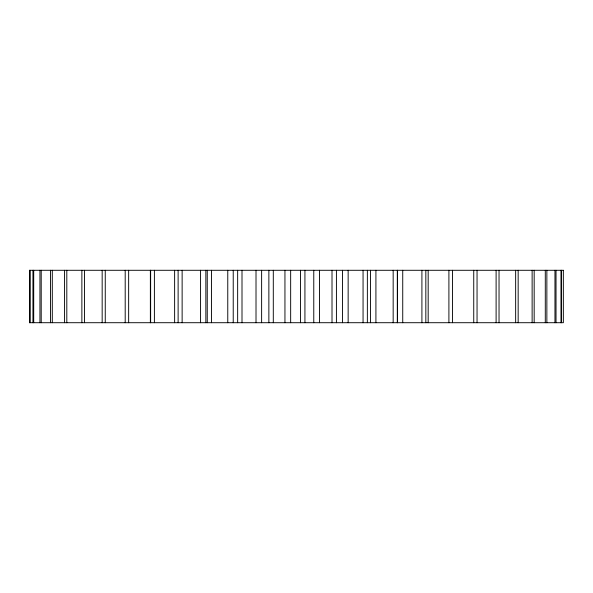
<?xml version="1.0" encoding="UTF-8"?>
<svg xmlns="http://www.w3.org/2000/svg" width="593" height="593" viewBox="0 0 593 593"><rect width="100%" height="100%" fill="white"/><g stroke="black" fill="none" stroke-linecap="round" stroke-linejoin="round"><path stroke-width="0.89" d="M561.549 270.289L561.549 322.711M560.993 270.289L560.993 322.711M556.026 270.289L556.026 322.711M554.959 270.289L554.959 322.711M546.865 270.289L546.865 322.711M545.293 270.289L545.293 322.711M534.174 270.289L534.174 322.711M532.129 270.289L532.129 322.711M518.163 270.289L518.163 322.711M515.651 270.289L515.651 322.711M499.032 270.289L499.032 322.711M496.104 270.289L496.104 322.711M477.046 270.289L477.046 322.711M473.74 270.289L473.74 322.711M452.533 270.289L452.533 322.711M448.901 270.289L448.901 322.711M428.176 270.289L428.176 322.711M425.833 270.289L425.833 322.711M421.912 270.289L421.912 322.711M402.736 270.289L402.736 322.711M397.555 270.289L397.555 322.711M397.303 270.289L397.303 322.711M393.166 270.289L393.166 322.711M375.918 270.289L375.918 322.711M370.492 270.289L370.492 322.711M367.363 270.289L367.363 322.711M363.057 270.289L363.057 322.711M348.15 270.289L348.15 322.711M342.517 270.289L342.517 322.711M336.424 270.289L336.424 322.711M332.013 270.289L332.013 322.711M319.508 270.289L319.508 322.711M313.771 270.289L313.771 322.711M304.928 270.289L304.928 322.711M300.466 270.289L300.466 322.711M290.659 270.289L290.659 322.711M284.944 270.289L284.944 322.711M273.299 270.289L273.299 322.711M268.866 270.289L268.866 322.711M261.624 270.289L261.624 322.711M256.013 270.289L256.013 322.711M242.003 270.289L242.003 322.711M237.652 270.289L237.652 322.711M233.227 270.289L233.227 322.711M227.764 270.289L227.764 322.711M211.471 270.289L211.471 322.711M207.261 270.289L207.261 322.711M205.853 270.289L205.853 322.711M200.567 270.289L200.567 322.711M182.133 270.289L182.133 322.711M178.122 270.289L178.122 322.711M174.624 270.289L174.624 322.711M154.395 270.289L154.395 322.711M150.637 270.289L150.637 322.711M150.37 270.289L150.37 322.711M128.651 270.289L128.651 322.711M125.197 270.289L125.197 322.711M105.257 270.289L105.257 322.711M102.166 270.289L102.166 322.711M84.547 270.289L84.547 322.711M81.871 270.289L81.871 322.711M66.809 270.289L66.809 322.711M64.57 270.289L64.57 322.711M52.303 270.289L52.303 322.711M50.531 270.289L50.531 322.711M41.213 270.289L41.213 322.711M39.939 270.289L39.939 322.711M33.712 270.289L33.712 322.711M32.949 270.289L32.949 322.711M29.895 270.289L29.895 322.711M29.82 270.289L29.82 322.711M563.35 270.289L29.65 270.289L29.65 322.711L563.35 322.711L563.35 270.289"/></g></svg>
